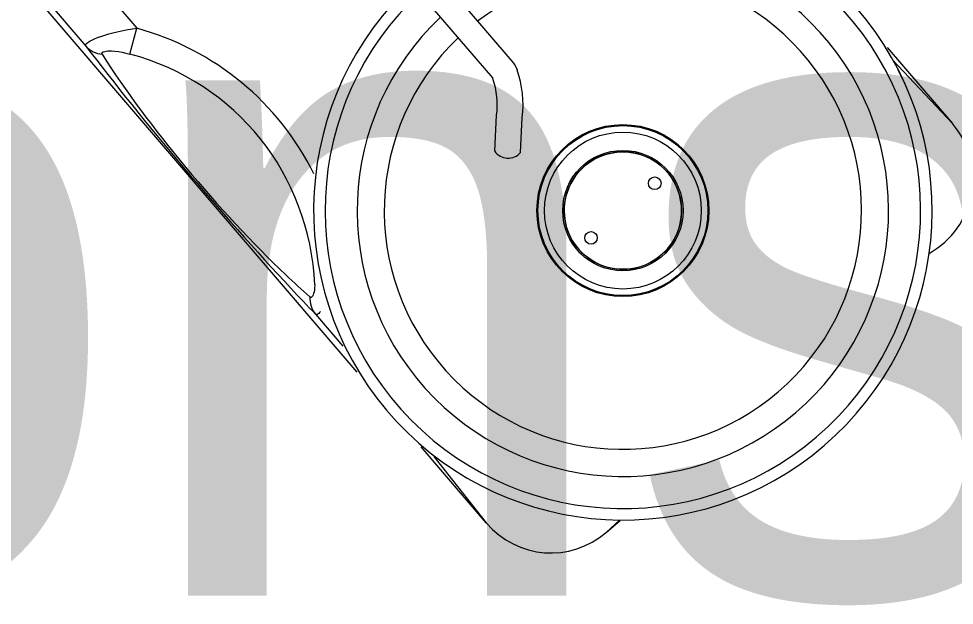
# Model space of a CAD drawing. Header units: metres. Extents: x 2999 to 3109, y 1752 to 1796.
# Drawn here: x 3010.9426 to 3011.2773, y 1760.9475 to 1761.1572 of the extents above; entities that cross this region are included whole.
import ezdxf

# ---------------------------------------------------------------- set-up
doc = ezdxf.new("R2010")
doc.units = ezdxf.units.M
doc.layers.add('PAREDES', color=7, linetype='Continuous')
doc.styles.add('PADRAO MK', font='')
doc.styles.get('PADRAO MK').set_extended_font_data('AvantGarde Bk BT')

msp = doc.modelspace()

# ---------------------------------------------------------------- linework, layer by layer
at = {"layer": 'PAREDES', "color": 253, "lineweight": 0}
for p, q in [((3010.938147243768, 1761.208400571439), (3010.984940359011, 1761.153777838771)), ((3010.924482283491, 1761.196694350243), (3010.966702726471, 1761.147409402452)), ((3011.063681791375, 1761.030883969094), (3010.922842248816, 1761.19528938411)), ((3010.976844300919, 1761.152285865495), (3010.978945530192, 1761.152768573163)), ((3010.978945530192, 1761.152768573163), (3010.981103686899, 1761.15319276776)), ((3010.981103686899, 1761.15319276776), (3010.983292141827, 1761.153552594489)), ((3010.982381165904, 1761.144553644627), (3010.984940359011, 1761.153777838771)), ((3010.983292141827, 1761.153552594489), (3010.984940359011, 1761.153777838771)), ((3010.967738931638, 1761.148945645218), (3010.968213201052, 1761.149231264606)), ((3010.968213201052, 1761.149231264606), (3010.968764249849, 1761.14952488405)), ((3010.968764249849, 1761.14952488405), (3010.969724899364, 1761.149975377547)), ((3010.969724899364, 1761.149975377547), (3010.970830991748, 1761.150430940313)), ((3010.970830991748, 1761.150430940313), (3010.972063664265, 1761.150883781537)), ((3010.972063664265, 1761.150883781537), (3010.973403672011, 1761.151326626877)), ((3010.973403672011, 1761.151326626877), (3010.974832164995, 1761.151752901957)), ((3010.974832164995, 1761.151752901957), (3010.976844300919, 1761.152285865495)), ((3010.966620349182, 1761.14770470699), (3010.966635420918, 1761.147811699069)), ((3010.966626685461, 1761.147601959974), (3010.966620349182, 1761.14770470699)), ((3010.966654227855, 1761.147503506073), (3010.966626685461, 1761.147601959974)), ((3010.966635420918, 1761.147811699069), (3010.966672045458, 1761.147922849284)), ((3010.966702726471, 1761.147409402452), (3010.966654227855, 1761.147503506073)), ((3010.966672045458, 1761.147922849284), (3010.966730312976, 1761.1480380641)), ((3010.966730312976, 1761.1480380641), (3010.966810251573, 1761.148157216902)), ((3010.966810251573, 1761.148157216902), (3010.967034958141, 1761.148406777116)), ((3010.967034958141, 1761.148406777116), (3010.967345188327, 1761.148670160663)), ((3010.967345188327, 1761.148670160663), (3010.967738931638, 1761.148945645218)), ((3011.253308410701, 1761.146913722994), (3011.2766218872, 1761.119699338302)), ((3010.972382767378, 1761.144806470747), (3010.972395394811, 1761.144911027305)), ((3010.972396266317, 1761.144696699523), (3010.972382767378, 1761.144806470747)), ((3010.972395394811, 1761.144911027305), (3010.972434297481, 1761.145010054705)), ((3010.972435600423, 1761.144582006653), (3010.972396266317, 1761.144696699523)), ((3010.972434297481, 1761.145010054705), (3010.972499506752, 1761.145103258342)), ((3010.972500333683, 1761.144462701744), (3010.972435600423, 1761.144582006653)), ((3010.972499506752, 1761.145103258342), (3010.972590874417, 1761.145190330425)), ((3010.972590874417, 1761.145190330425), (3010.972708118214, 1761.14527097892)), ((3010.972708118214, 1761.14527097892), (3010.972850782934, 1761.145344914322)), ((3010.972850782934, 1761.145344914322), (3010.973018285939, 1761.145411878608)), ((3010.973018285939, 1761.145411878608), (3010.973424877993, 1761.145523962029)), ((3010.973424877993, 1761.145523962029), (3010.973920953615, 1761.145605633159)), ((3010.973920953615, 1761.145605633159), (3010.974498240691, 1761.145655712576)), ((3010.974498240691, 1761.145655712576), (3010.975147651307, 1761.14567345718)), ((3010.975147651307, 1761.14567345718), (3010.975859867622, 1761.145658579891)), ((3010.975859867622, 1761.145658579891), (3010.977025940343, 1761.145575324635)), ((3010.977025940343, 1761.145575324635), (3010.978284190467, 1761.145420365263)), ((3010.978284190467, 1761.145420365263), (3010.979609625404, 1761.14519622093)), ((3010.979609625404, 1761.14519622093), (3010.980980983175, 1761.144906145428)), ((3010.980980983175, 1761.144906145428), (3010.982381171698, 1761.14455364959)), ((3011.255215744028, 1761.142532364014), (3011.2766218872, 1761.119699338302)), ((3011.257037323924, 1761.139154702817), (3011.257956303528, 1761.137306250355)), ((3011.257956303528, 1761.137306250355), (3011.258840548759, 1761.135440941086)), ((3011.258840548759, 1761.135440941086), (3011.259689881801, 1761.133559135026)), ((3011.048132903854, 1761.058975739646), (3011.047976045348, 1761.058498143009)), ((3011.048271010265, 1761.05953844501), (3011.048132903854, 1761.058975739646)), ((3011.048388246212, 1761.060177392086), (3011.048271010265, 1761.05953844501)), ((3011.048482881358, 1761.060883448533), (3011.048388246212, 1761.060177392086)), ((3011.048579628896, 1761.062048547308), (3011.048482881358, 1761.060883448533)), ((3011.046893504201, 1761.057665477545), (3011.046785577208, 1761.057747744581)), ((3011.04700076135, 1761.057609017417), (3011.046893504201, 1761.057665477545)), ((3011.047107129487, 1761.057578819384), (3011.04700076135, 1761.057609017417)), ((3011.047212356317, 1761.057575224866), (3011.047107129487, 1761.057578819384)), ((3011.047316162194, 1761.057598431299), (3011.047212356317, 1761.057575224866)), ((3011.047418258339, 1761.05764851779), (3011.047316162194, 1761.057598431299)), ((3011.047518321172, 1761.057725392987), (3011.047418258339, 1761.05764851779)), ((3011.047616013831, 1761.05782882859), (3011.047518321172, 1761.057725392987)), ((3011.047710977898, 1761.057958422112), (3011.047616013831, 1761.05782882859)), ((3011.04780286898, 1761.058113637423), (3011.047710977898, 1761.057958422112)), ((3011.047976045348, 1761.058498143009), (3011.04780286898, 1761.058113637423)), ((3011.050275674244, 1761.052130451923), (3011.049937025756, 1761.051815785017)), ((3011.05064167371, 1761.052536334799), (3011.050275674244, 1761.052130451923)), ((3011.048807471141, 1761.051566549225), (3011.058633519828, 1761.040096361471)), ((3011.048899210711, 1761.051500598078), (3011.048807471141, 1761.051566549225)), ((3011.048999530383, 1761.051457583572), (3011.048899210711, 1761.051500598078)), ((3011.049108415345, 1761.051437804442), (3011.048999530383, 1761.051457583572)), ((3011.049225832561, 1761.051441498607), (3011.049108415345, 1761.051437804442)), ((3011.049351711741, 1761.051468841932), (3011.049225832561, 1761.051441498607)), ((3011.049485933751, 1761.051519938301), (3011.049351711741, 1761.051468841932)), ((3011.04962836455, 1761.051594838644), (3011.049485933751, 1761.051519938301)), ((3011.049778802208, 1761.051693485503), (3011.04962836455, 1761.051594838644)), ((3011.049937025756, 1761.051815785017), (3011.049778802208, 1761.051693485503)), ((3011.109901854432, 1760.976930179193), (3011.08661364202, 1761.004115072799)), ((3011.091152260462, 1761.000734476455), (3011.109901854432, 1760.976930179193)), ((3011.152860988378, 1760.9736136009), (3011.15739812546, 1760.977836361111)), ((3011.152860988378, 1760.9736136009), (3011.157784471074, 1760.977831333422))]:
    msp.add_line(p, q, dxfattribs=at)
for points in [[(3011.085644317319, 1761.181020953313), (3011.119063119031, 1761.142010764842, -0.09091888006138558), (3011.120877213992, 1761.138893293812)], [(3011.078657639007, 1761.175035685713), (3011.112076440719, 1761.136025497242, -0.09091888006132118), (3011.112221568316, 1761.13577609956, -0.09091888006132118)], [(3011.112917251316, 1761.10980027509), (3011.113581440268, 1761.122708349386, 0.1215860910148684), (3011.112221568315, 1761.135776099559, 0.1215860910148684)], [(3011.122104938974, 1761.109327519782), (3011.122750063986, 1761.121865098972, 0.1186163872070658), (3011.120877213992, 1761.138893293812)]]:
    msp.add_lwpolyline(points, format="xyb", dxfattribs=at)
for centre, radius in [((3011.158747502105, 1761.088604211956), 0.0307494735835545), ((3011.158747502105, 1761.088604211956), 0.03038729907397196), ((3011.158747502105, 1761.088604211956), 0.02804152548128578), ((3011.158747502105, 1761.088604211956), 0.02152422486872111), ((3011.158747502105, 1761.088604211956), 0.02100466627369453), ((3011.170139879313, 1761.098363703255), 0.0022499614817235), ((3011.147357232644, 1761.078846526298), 0.0022499614817235)]:
    msp.add_circle(centre, radius, dxfattribs=at)
for centre, radius, start, end in [((3011.158747502104, 1761.088604211955), 0.1106278928691809, 135.3891630594439, 125.7815620654812), ((3011.158747502104, 1761.088604211955), 0.1065140630614365, 133.0565626520347, 128.1062667147855), ((3011.158747502105, 1761.088604211956), 0.09504871918539036, 133.3548416704119, 127.8069696877408), ((3011.158747502105, 1761.088604211956), 0.08535809681521941, 133.6695165718031, 127.4912202593936), ((3011.117701776117, 1761.11326965639), 0.005910015582066223, 215.9468276565955, 318.1620238232849), ((3011.158747502106, 1761.088604211957), 0.02100435728850569, 101.937740528219, 281.9377466614569), ((3011.158747502104, 1761.088604211955), 0.02100435728850569, 281.9377343953797, 101.937740528219), ((3011.246902244299, 1761.28521988353), 0.30296981940349, 226.4604393261554, 228.6605655018082), ((3011.592914025539, 1761.578978433825), 0.7577703525252472, 223.1410352845643, 224.1073842403831)]:
    msp.add_arc(centre, radius, start, end, dxfattribs=at)
for centre, major_axis, ratio, start_param, end_param in [((3010.949675299682, 1761.049732951379), (-0.08485682731302402, -0.07269684326475834), 0.9396849020940866, 2.90532660484314, 3.704930782318115), ((3011.013012959772, 1761.103992167244), (0.06830970511598747, -0.07973959811245526), 0.08249781762954238, 4.06766939163208, 5.21238899230957), ((3010.974294375299, 1761.153912858947), (-0.0079824284914197, -0.006023071299728381), 0.9210062905317582, 0.06724441051483154, 0.77785325050354), ((3011.020604698449, 1761.110495858933), (0.06180427110474625, -0.07214564506112064), 0.1900983657981532, 4.067674160003662, 5.212388038635254), ((3010.949676900563, 1761.049734694504), (0.07659945048549481, 0.06785815425986204), 0.9246598646690708, -0.6381141894819247, 0.5478848949317627), ((3011.252183536527, 1761.10000712248), (0.03174484585609205, -0.002450693256986661), 0.9703453791203032, 5.318403430437353, 7.053530216217041), ((3011.056399111693, 1761.058070003653), (-0.007176897201925453, -0.006963383990805649), 0.9210069656372072, 5.505327224731445, 6.215935230255127), ((3011.133152325207, 1760.998210160239), (-0.002464330442618198, -0.03191969269032419), 0.9676831375259157, 5.514212131500244, 7.052160263061523)]:
    msp.add_ellipse(centre, major_axis=major_axis, ratio=ratio, start_param=start_param, end_param=end_param, dxfattribs=at)

# ---------------------------------------------------------------- texts
at = {"layer": 'PAREDES', "color": 253, "lineweight": 0, "style": 'PADRAO MK'}
msp.add_text('Cons. 12', height=0.24, dxfattribs=at).set_placement((3010.570659958249, 1760.950907153156))

doc.saveas('drawing.dxf')
